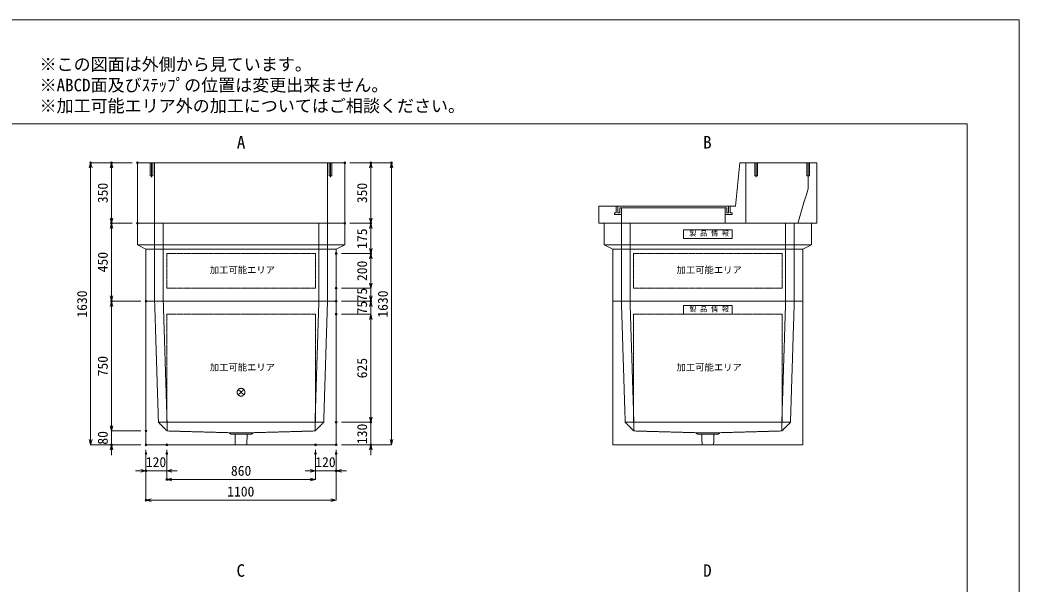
# Model space of a CAD drawing. Units: millimetres, scale not verified. Extents: x -4455 to 4455, y -3150 to 3150.
# Drawn here: x -1324 to 4455, y -109 to 3150 of the extents above; entities that cross this region are included whole.
import ezdxf
from ezdxf.enums import TextEntityAlignment as Align

# ---------------------------------------------------------------- set-up
doc = ezdxf.new("R2010")
doc.units = ezdxf.units.MM
doc.header["$LTSCALE"] = 20
doc.header["$PDMODE"] = 32
doc.header["$PDSIZE"] = 10
doc.linetypes.add('LONG_DASHED1', pattern=[7, 6, -1])
doc.linetypes.add('LONG_DOUBLE_CHAIN', pattern=[21.8, 18, -1, 0.6, -0.6, 0.6, -1])
for name, color, linetype, lineweight in [('0-0_D-TTL', 7, 'Continuous', 9), ('0-1_Defpoints', 7, 'Continuous', 9), ('0-3_D-TTL-TXT', 7, 'Continuous', 9), ('0-5_D-STR-DIM', 3, 'Continuous', 9), ('0-6_0', 7, 'Continuous', 9), ('0-7_D-STR', 7, 'Continuous', 9), ('0-9_D-STR-STR4', 134, 'LONG_DASHED1', 9), ('0-A_D-STR-STR2', 1, 'LONG_DASHED1', 9), ('0-B_D-STR-STR1', 7, 'LONG_DASHED1', 9), ('0-C_D-STR-STR5', 1, 'LONG_DOUBLE_CHAIN', 9)]:
    doc.layers.add(name, color=color, linetype=linetype, lineweight=lineweight)
doc.layers.add('0-4_D-STR-TXT', color=7, linetype='Continuous')
doc.styles.add('ＭＳ ゴシック', font='')
doc.styles.get('ＭＳ ゴシック').set_extended_font_data('MS Gothic')

# ---------------------------------------------------------------- blocks, each defined once
blk = doc.blocks.new('A$C4DE05FD1')
at = {"layer": '0-0_D-TTL', "color": 134}
for p, q in [((4000, 76000), (114800, 76000)), ((114800, 76000), (114800, 4000))]:
    blk.add_line(p, q, dxfattribs=at)
at = {"layer": '0-1_Defpoints', "color": 134}
for p, q in [((0, 84000), (118800, 84000)), ((118800, 84000), (118800, 0))]:
    blk.add_line(p, q, dxfattribs=at)
at = {"layer": '0-3_D-TTL-TXT', "style": 'ＭＳ ゴシック'}
for s, p in [('※この図面は外側から見ています。', (43260.9, 79815.7)), ('※ABCD面及びｽﾃｯﾌﾟの位置は変更出来ません。', (43260.9, 78215.7)), ('※加工可能エリア外の加工についてはご相談ください。', (43260.9, 76615.7))]:
    blk.add_text(s, height=962.2, dxfattribs=at).set_placement(p, align=Align.BOTTOM_LEFT)
blk = doc.blocks.new('_Open30')
at = {"layer": '0-6_0'}
blk.add_line((0, 0), (-20, 0), dxfattribs=at)
blk.add_lwpolyline([(-20, 5.36), (0, 0), (-20, -5.36)], dxfattribs=at)
blk = doc.blocks.new('A$C31CA379A')
at = {"layer": '0-4_D-STR-TXT', "style": 'ＭＳ ゴシック'}
for s, p in [('A', (-326.2, -2190.5)), ('B', (35638.7, -2190.5)), ('C', (-351.4, -35190.9)), ('D', (35638.7, -35190.5))]:
    blk.add_text(s, height=962.2, dxfattribs=at).set_placement(p, align=Align.BOTTOM_LEFT)
blk = doc.blocks.new('A$C737D46CD')
at = {"layer": '0-B_D-STR-STR1', "linetype": 'Continuous'}
blk.add_lwpolyline([(-2820, 0), (2820, 0), (2820, -1000), (-2820, -1000)], close=True, dxfattribs=at)
at = {"layer": '0-B_D-STR-STR1', "style": 'ＭＳ ゴシック'}
blk.add_text('製 品 情 報', height=577.3, dxfattribs=at).set_placement((-2149.7, -882.5), align=Align.BOTTOM_LEFT)
blk = doc.blocks.new('A$C571F177C')
at = {"layer": '0-7_D-STR'}
for p, q in [((12000, 9000), (-12000, 9000)), ((-12000, 6500), (-12000, 9000)), ((12000, 6500), (12000, 9000)), ((-12000, 6500), (-11000, 6000)), ((-12000, 6500), (12000, 6500)), ((-11000, 0), (-11000, 6000)), ((11000, 6000), (-11000, 6000)), ((12000, 6500), (11000, 6000)), ((11000, 0), (11000, 6000)), ((11000, 0), (-11000, 0))]:
    blk.add_line(p, q, dxfattribs=at)
at = {"layer": '0-7_D-STR', "linetype": 'LONG_DASHED1'}
for p, q in [((-10000, 9000), (-10000, 0)), ((-9000, 9000), (-9000, 0)), ((9000, 9000), (9000, 0)), ((10000, 9000), (10000, 0))]:
    blk.add_line(p, q, dxfattribs=at)
at = {"layer": '0-C_D-STR-STR5'}
for p, q in [((8600, 5500), (8600, 1500)), ((8600, 1500), (-8600, 1500))]:
    blk.add_line(p, q, dxfattribs=at)
blk.add_lwpolyline([(8600, 5500), (-8600, 5500), (-8600, 1500)], dxfattribs=at)
at = {"layer": '0-B_D-STR-STR1'}
blk.add_blockref('A$C737D46CD', (0, 8250), dxfattribs=at)
blk = doc.blocks.new('A$C0F8B575B')
at = {"layer": '0-7_D-STR'}
for p, q in [((12000, 9000), (-12000, 9000)), ((-12000, 6500), (-12000, 9000)), ((12000, 6500), (12000, 9000)), ((-12000, 6500), (-11000, 6000)), ((-12000, 6500), (12000, 6500)), ((-11000, 0), (-11000, 6000)), ((11000, 6000), (-11000, 6000)), ((12000, 6500), (11000, 6000)), ((11000, 0), (11000, 6000)), ((11000, 0), (-11000, 0))]:
    blk.add_line(p, q, dxfattribs=at)
at = {"layer": '0-7_D-STR', "linetype": 'LONG_DASHED1'}
for p, q in [((-10000, 9000), (-10000, 0)), ((-9000, 9000), (-9000, 0)), ((9000, 9000), (9000, 0)), ((10000, 9000), (10000, 0))]:
    blk.add_line(p, q, dxfattribs=at)
at = {"layer": '0-C_D-STR-STR5'}
for p, q in [((8600, 5500), (8600, 1500)), ((8600, 1500), (-8600, 1500))]:
    blk.add_line(p, q, dxfattribs=at)
blk.add_lwpolyline([(8600, 5500), (-8600, 5500), (-8600, 1500)], dxfattribs=at)
blk = doc.blocks.new('A$C531455C1')
at = {"layer": '0-7_D-STR'}
for p, q in [((-11000, 0), (11000, 0)), ((-11000, -16600), (-11000, 0)), ((11000, -16600), (11000, 0)), ((-11000, -16600), (11000, -16600))]:
    blk.add_line(p, q, dxfattribs=at)
at = {"layer": '0-7_D-STR', "linetype": 'LONG_DASHED1'}
for p, q in [((-10000, 0), (-9560, -14000)), ((-9000, 0), (-8560, -14000)), ((9000, 0), (8560, -14000)), ((10000, 0), (9560, -14000)), ((-8560, -15000), (-9560, -14000)), ((9560, -14000), (-9560, -14000)), ((-8560, -15000), (-8560, -14000)), ((-8560, -15000), (-1400, -15200)), ((8560, -15000), (1400, -15200)), ((8560, -15000), (9560, -14000)), ((8560, -15000), (8560, -14000)), ((-1200, -15380), (-1400, -15200)), ((1400, -15200), (-1400, -15200)), ((1200, -15380), (-1200, -15380)), ((-666, -16600), (-705, -15380)), ((666, -16600), (705, -15380)), ((1200, -15380), (1400, -15200))]:
    blk.add_line(p, q, dxfattribs=at)
at = {"layer": '0-C_D-STR-STR5'}
for p, q in [((8600, -1500), (8600, -14000)), ((8600, -14000), (-8600, -14000))]:
    blk.add_line(p, q, dxfattribs=at)
blk.add_lwpolyline([(8600, -1500), (-8600, -1500), (-8600, -14000)], dxfattribs=at)
at = {"layer": '0-B_D-STR-STR1'}
blk.add_blockref('A$C737D46CD', (0, -500), dxfattribs=at)
blk = doc.blocks.new('A$C7CE826D1')
at = {"layer": '0-7_D-STR'}
for p, q in [((-11000, 0), (11000, 0)), ((-11000, -16600), (-11000, 0)), ((11000, -16600), (11000, 0)), ((-11000, -16600), (11000, -16600))]:
    blk.add_line(p, q, dxfattribs=at)
at = {"layer": '0-7_D-STR', "linetype": 'LONG_DASHED1'}
for p, q in [((-10000, 0), (-9560, -14000)), ((-9000, 0), (-8560, -14000)), ((9000, 0), (8560, -14000)), ((10000, 0), (9560, -14000)), ((-8560, -15000), (-9560, -14000)), ((9560, -14000), (-9560, -14000)), ((-8560, -15000), (-8560, -14000)), ((-8560, -15000), (-1400, -15200)), ((8560, -15000), (1400, -15200)), ((8560, -15000), (9560, -14000)), ((8560, -15000), (8560, -14000)), ((-1200, -15380), (-1400, -15200)), ((1400, -15200), (-1400, -15200)), ((1200, -15380), (-1200, -15380)), ((-666, -16600), (-705, -15380)), ((666, -16600), (705, -15380)), ((1200, -15380), (1400, -15200))]:
    blk.add_line(p, q, dxfattribs=at)
at = {"layer": '0-C_D-STR-STR5'}
for p, q in [((8600, -1500), (-8600, -1500)), ((-8600, -1500), (-8600, -14000)), ((8600, -1500), (8600, -14000)), ((8600, -14000), (-8600, -14000))]:
    blk.add_line(p, q, dxfattribs=at)
blk = doc.blocks.new('A$C774106B8')
at = {"layer": '0-7_D-STR'}
for p, q in [((-12000, 7000), (12000, 7000)), ((-12000, 7000), (-12000, 0)), ((12000, 7000), (12000, 0)), ((-12000, 0), (12000, 0))]:
    blk.add_line(p, q, dxfattribs=at)
at = {"layer": '0-7_D-STR', "linetype": 'LONG_DASHED1'}
for p, q in [((-10000, 7000), (-10000, 0)), ((10000, 7000), (10000, 0))]:
    blk.add_line(p, q, dxfattribs=at)
at = {"layer": '0-A_D-STR-STR2'}
for p, q in [((-10350, 5340), (-10350, 7000)), ((10350, 5340), (10350, 7000))]:
    blk.add_line(p, q, dxfattribs=at)
for points in [[(-10510, 7000), (-10510, 5500), (-10190, 5500), (-10190, 7000)], [(10510, 7000), (10510, 5500), (10190, 5500), (10190, 7000)]]:
    blk.add_lwpolyline(points, dxfattribs=at)
blk = doc.blocks.new('A$C20EB2ED2')
at = {"layer": '0-7_D-STR'}
for p, q in [((3200, 2000), (3700, 7000)), ((12600, 7000), (3700, 7000)), ((12600, 0), (12600, 7000)), ((-12600, 2000), (3200, 2000)), ((-12600, 0), (-12600, 2000)), ((-12600, 0), (12600, 0))]:
    blk.add_line(p, q, dxfattribs=at)
at = {"layer": '0-7_D-STR', "linetype": 'LONG_DASHED1'}
for p, q in [((4400, 7000), (4400, 0)), ((11600, 4000), (11600, 7000)), ((11600, 4000), (10400, 0)), ((-10000, 0), (-10000, 1800)), ((2000, 1800), (2000, 0))]:
    blk.add_line(p, q, dxfattribs=at)
at = {"layer": '0-9_D-STR-STR4'}
for points in [[(-10600, 2000), (-10600, 1200), (-10800, 1200), (-10800, 1000), (-10000, 1000)], [(-10000, 1800), (-10200, 1800), (-10200, 1200), (-10400, 1200), (-10400, 2000)], [(-10000, 1800), (2000, 1800), (2200, 1800)], [(2600, 2000), (2600, 1200), (2800, 1200), (2800, 1000), (2000, 1000)], [(2200, 1800), (2200, 1200), (2400, 1200), (2400, 2000)]]:
    blk.add_lwpolyline(points, dxfattribs=at)
at = {"layer": '0-A_D-STR-STR2'}
for p, q in [((5595.6, 5340), (5595.6, 7000)), ((11600, 5340), (11600, 7000))]:
    blk.add_line(p, q, dxfattribs=at)
for points in [[(5755.6, 7000), (5755.6, 5500), (5435.6, 5500), (5435.6, 7000)], [(11760, 7000), (11760, 5500), (11440, 5500), (11440, 7000)]]:
    blk.add_lwpolyline(points, dxfattribs=at)
blk = doc.blocks.new('A$C1C640AAB')
at = {"layer": '0-C_D-STR-STR5'}
for p, q in [((-318.2, -318.2), (318.2, 318.2)), ((-318.2, 318.2), (318.2, -318.2))]:
    blk.add_line(p, q, dxfattribs=at)
blk.add_circle((0, 0), 450, dxfattribs=at)

msp = doc.modelspace()

# ---------------------------------------------------------------- linework, layer by layer
at = {"layer": '0-1_Defpoints'}
for p in [(-915, 2325), (-795, 2325), (-645, 2325), (555, 2325), (705, 2325), (825, 2325), (-795, 1975), (-645, 1975), (555, 1975), (555, 1975), (705, 1975), (505, 1800), (705, 1800), (505, 1600), (-795, 1525), (-595, 1525), (505, 1525), (505, 1525), (705, 1525), (705, 1525), (505, 1450), (505, 1450), (505, 825), (705, 825), (-595, 775), (-795, 695), (-595, 695), (-595, 695), (-475, 695), (385, 695), (505, 695), (505, 695), (705, 695), (-595, 645), (-475, 645), (385, 645), (505, 645), (-595, 545), (505, 545), (-475, 495), (-595, 375)]:
    msp.add_point(p, dxfattribs=at)
at = {"layer": '0-5_D-STR-DIM'}
for p, q in [((-675, 2325), (-915, 2325)), ((-675, 2325), (-795, 2325)), ((585, 2325), (705, 2325)), ((585, 2325), (825, 2325)), ((-915, 725), (-915, 2295)), ((-795, 2005), (-795, 2295)), ((705, 2005), (705, 2295)), ((825, 725), (825, 2295)), ((-675, 1975), (-795, 1975)), ((-675, 1975), (-795, 1975)), ((585, 1975), (705, 1975)), ((585, 1975), (705, 1975)), ((-795, 1555), (-795, 1945)), ((705, 1830), (705, 1945)), ((535, 1800), (705, 1800)), ((535, 1800), (705, 1800)), ((705, 1630), (705, 1770)), ((705, 1630), (705, 1660)), ((535, 1600), (705, 1600)), ((535, 1600), (705, 1600)), ((705, 1600), (705, 1525)), ((705, 1555), (705, 1585)), ((-625, 1525), (-795, 1525)), ((-625, 1525), (-795, 1525)), ((535, 1525), (705, 1525)), ((535, 1525), (705, 1525)), ((705, 1450), (705, 1525)), ((-795, 805), (-795, 1495)), ((535, 1450), (705, 1450)), ((535, 1450), (705, 1450)), ((705, 1495), (705, 1465)), ((705, 1420), (705, 1390)), ((705, 1420), (705, 855)), ((705, 855), (705, 885)), ((-795, 805), (-795, 835)), ((535, 825), (705, 825)), ((535, 825), (705, 825)), ((705, 825), (705, 695)), ((-625, 775), (-795, 775)), ((-625, 775), (-795, 775)), ((-795, 775), (-795, 695)), ((-625, 695), (-915, 695)), ((-625, 695), (-795, 695)), ((535, 695), (825, 695)), ((535, 695), (705, 695)), ((-795, 665), (-795, 635)), ((-595, 665), (-595, 545)), ((-475, 665), (-475, 545)), ((385, 665), (385, 545)), ((505, 665), (505, 545)), ((705, 665), (705, 635)), ((-595, 615), (-595, 375)), ((-475, 615), (-475, 495)), ((385, 615), (385, 495)), ((505, 615), (505, 375)), ((-625, 545), (-655, 545)), ((-475, 545), (-595, 545)), ((-445, 545), (-415, 545)), ((355, 545), (325, 545)), ((385, 545), (505, 545)), ((535, 545), (565, 545)), ((355, 495), (-445, 495)), ((475, 375), (-565, 375))]:
    msp.add_line(p, q, dxfattribs=at)

# ---------------------------------------------------------------- block references
at = {"layer": '0-0_D-TTL', "xscale": 0.075, "yscale": 0.075}
msp.add_blockref('A$C4DE05FD1', (-4455, -3150), dxfattribs=at)
at = {"layer": '0-4_D-STR-TXT', "xscale": 0.075, "yscale": 0.075}
msp.add_blockref('A$C31CA379A', (-45, 2550), dxfattribs=at)
at = {"layer": '0-5_D-STR-DIM', "xscale": 1.5, "yscale": 1.5}
for p, rotation in [((-915, 2325), 90), ((-795, 2325), 90), ((705, 2325), 90), ((825, 2325), 90), ((-795, 1975), 270), ((-795, 1975), 90), ((705, 1975), 270), ((705, 1975), 90), ((705, 1800), 270), ((705, 1800), 90), ((705, 1600), 270), ((705, 1600), 270), ((-795, 1525), 270), ((-795, 1525), 90), ((705, 1525), 270), ((705, 1525), 90), ((705, 1450), 90), ((705, 1450), 90), ((705, 825), 270), ((705, 825), 270), ((-795, 775), 270), ((-795, 775), 270), ((-915, 695), 270), ((-795, 695), 90), ((705, 695), 90), ((825, 695), 270), ((-475, 545), 180), ((505, 545), 180), ((-475, 495), 180), ((-595, 375), 180)]:
    msp.add_blockref('_Open30', p, dxfattribs=dict(at, rotation=rotation))
for p in [(-595, 545), (385, 545), (385, 495), (505, 375)]:
    msp.add_blockref('_Open30', p, dxfattribs=at)
at = {"layer": '0-7_D-STR', "xscale": 0.05, "yscale": 0.05}
for name, p in [('A$C774106B8', (-45, 1975)), ('A$C20EB2ED2', (2655, 1975)), ('A$C0F8B575B', (-45, 1525)), ('A$C571F177C', (2655, 1525)), ('A$C7CE826D1', (-45, 1525)), ('A$C531455C1', (2655, 1525))]:
    msp.add_blockref(name, p, dxfattribs=at)
at = {"layer": '0-C_D-STR-STR5', "xscale": 0.05, "yscale": 0.05}
msp.add_blockref('A$C1C640AAB', (-45, 999), dxfattribs=at)

# ---------------------------------------------------------------- texts
at = {"layer": '0-5_D-STR-DIM', "style": 'ＭＳ ゴシック'}
for s, p in [('350', (-798.89, 2091.34)), ('350', (701.11, 2091.34)), ('175', (701.11, 1827.48)), ('450', (-798.89, 1691.8)), ('200', (701.11, 1641.19)), ('1630', (-918.89, 1429.7)), ('75', (701.11, 1523.37)), ('1630', (821.11, 1429.7)), ('75', (701.11, 1448.37)), ('750', (-798.89, 1090.59)), ('625', (701.11, 1079.16)), ('130', (701.11, 699.2)), ('80', (-798.9, 695.85))]:
    msp.add_text(s, height=57.77, rotation=90, dxfattribs=at).set_placement(p, align=Align.BOTTOM_LEFT)
for s, p in [('120', (-595.8, 548.89)), ('120', (384.2, 548.89)), ('860', (-103.66, 498.9)), ('1100', (-125.3, 378.89))]:
    msp.add_text(s, height=57.77, dxfattribs=at).set_placement(p, align=Align.BOTTOM_LEFT)
at = {"layer": '0-C_D-STR-STR5', "style": 'ＭＳ ゴシック'}
for p in [(-225.47, 1674.72), (2474.53, 1674.72), (-225.47, 1112.22), (2474.53, 1112.22)]:
    msp.add_text('加工可能エリア', height=38.42, dxfattribs=at).set_placement(p, align=Align.BOTTOM_LEFT)

doc.saveas('drawing.dxf')
